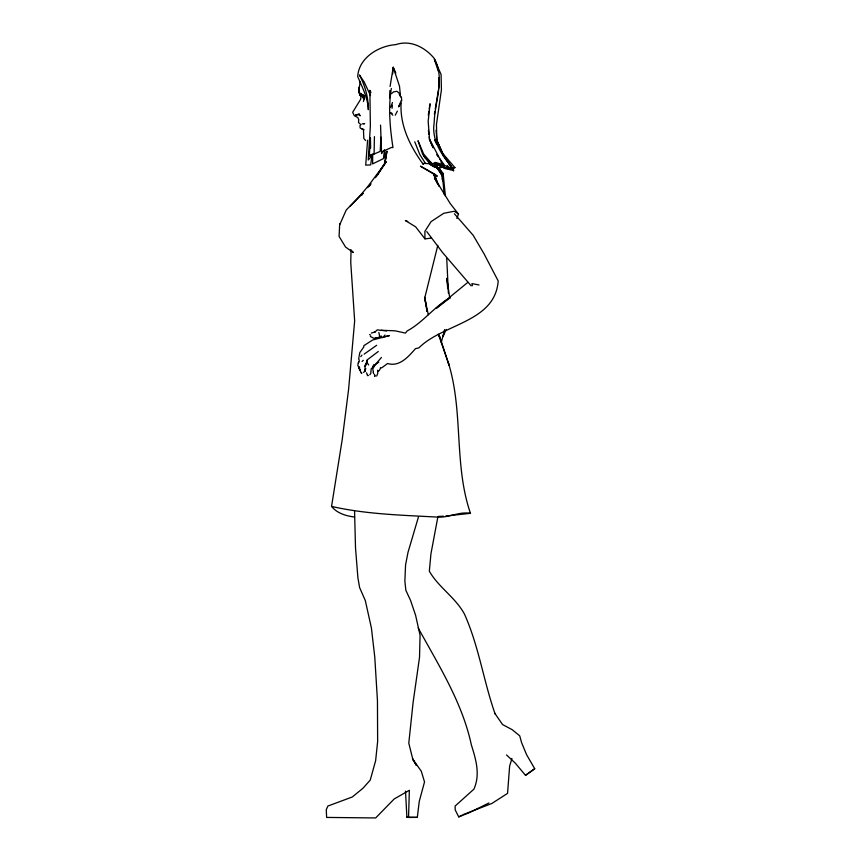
<?xml version="1.0" encoding="UTF-8"?>
<svg xmlns="http://www.w3.org/2000/svg" width="861" height="861" viewBox="0 0 861 861"><rect width="100%" height="100%" fill="white"/><g stroke="black" fill="none" stroke-linecap="round" stroke-linejoin="round"><path stroke-width="1.29" d="M416.509 765.515L412.699 759.101L421.298 771.23L424.527 781.939L419.275 801.279L417.327 817.38L408.544 817.444L409.352 790.269L394.166 798.997L375.654 817.95L326.62 817.423L326.276 809.641L327.923 806.025L352.289 796.985L362.901 788.31L370.219 780.141L375.633 760.672L377.635 741.558L377.452 700.65L374.783 657.201L371.425 628.1L365.312 600.558L359.629 587.622L357.907 577.849L355.507 547.833L354.571 511.305M372.716 153.947L372.63 163.902L383.446 158.607L384.426 149.706M442.123 179.432L442.199 172.953L438.367 167.82M370.65 148.092L370.434 137.889L369.272 156.207L374.094 154.022L374.427 136.619M351.019 251.53L350.75 262.336L354.657 320.873L348.608 389.269L342.258 439.282L331.55 506.419C336.985 513.242 346.079 516.03 354.506 516.998M360.049 123.941L358.51 122.477L358.736 119.593L357.821 117.548L354.312 115.729L352.676 112.264L360.619 99.338L360.931 97.304L358.865 90.814L360.178 81.504M367.593 140.225L365.721 165.14L370.704 164.914L372.07 154.28M389.656 95.905L389.893 90.534M339.654 224.904L346.23 210.019L360.135 195.662L368.185 186.051L386.331 161.717L378.862 172.867M339.697 223.849L339.073 236.441L345.584 247.075L353.365 252.564L350.75 249.647M380.551 125.103L380.971 137.168L380.185 151.418L374.094 154.022M363.428 101.523L364.246 98.186M365.064 371.134L365.624 368.659L365.064 371.134L365.096 365.516L367.26 360.576L366.764 363.622L366.947 362.427L368.659 364.956M442.619 180.982L443.135 173.438L438.367 167.852M442.565 181.014L443.135 173.438L445.385 195.91M358.736 359.252L358.908 357.143M392.691 73.906L393.229 67.255L395.834 73.077M359.059 362.018L359.252 359.984M392.078 108.292L392.39 105.182M386.309 151.644L385.039 162.751L386.976 151.17L384.727 163.181L378.044 174.019M359.166 356.174L359.823 352.601L363.719 347.069L363.923 345.616L372.684 339.987L389.495 335.553L384.458 336.769M358.865 90.814L359.306 86.993L358.811 90.62L359.941 95.119L358.811 90.62M358.198 362.879L357.842 365.398L361.383 373.243M359.597 370.521L359.467 367.636M391.335 88.446C388.128 108.045 390.022 128.085 392.971 147.597L391.561 147.435L382.413 151.547L381.606 153.602L380.971 137.168M428.304 115.137L428.875 111.338M429.262 108.809L430.026 103.751L428.175 121.401L429.564 139.299L443.91 166.571L441.09 162.266M390.065 86.498L393.229 67.255L399.504 86.24L400.494 96.303M438.518 89.684L435.268 108.97M434.385 114.05L434.827 111.51M437.818 517.17L430.941 553.838L429.338 571.187C438.432 587.245 455.458 597.459 464.445 614.054C478.77 645.933 483.57 680.997 495.086 713.898L494.72 713.199L502.555 724.553L512.069 729.622L519.721 735.821L521.615 742.688L526.588 754.699L534.724 768.733L525.501 775.341L515.459 763.33L506.526 754.957M390.7 107.173L392.487 102.513M358.768 368.174L359.102 366.711L359.618 367.303M444.61 329.957L441.316 342.291M444.534 330.118L443.028 336.576L446.192 329.44M389.549 97.95L389.861 96.712M437.818 245.31L424.86 297.475L426.292 306.365M358.434 362.782L358.639 361.986M418.5 516.815L408.006 552.353L405.574 564.881L404.874 581.164L405.843 590.28L410.568 600.429L415.583 615.238L420.06 635.214L419.533 657.212L413.108 702.415L408.792 743.14L412.817 759.348L412.57 758.842L416.455 765.397M511.918 758.53L509.637 766.096L507.56 793.368L491.814 803.496L463.347 814.538M456.9 218.479L458.482 214.045L450.303 203.68L434.418 177.947L439.11 186.18L433.664 174.266L437.818 184.146L434.547 174.062L420.437 166.173L437.334 176.225L434.547 174.062L435.634 179.11M367.152 361.717L365.667 365.764L364.461 366.442M401.366 100.317L398.557 106.904L400.666 103.492M381.111 335.822L380.573 337.049L374.244 338.427L370.37 336.5M373.997 364.494L372.555 367.647L371.231 368.669L370.704 373.696L369.778 374.718M376.677 376.085L377.753 373.308L377.592 370.252M364.655 97.863L364.235 98.66L363.299 95.732M395.231 115.191L397.373 111.112M380.444 368.4L379.066 370.736L377.645 371.382M381.423 357.476L375.418 364.451L372.748 368.971L373.373 371.963M360.781 356.658L361.932 355.152M370.693 183.899L369.121 185.965L370.736 183.974M375.407 177.721L378.549 173.61M361.136 124.253L359.995 125.717L360.146 128.041L364.02 129.828L361.954 128.763L363.439 129.731L363.837 138.503L365.645 140.526M383.317 337.017L384.985 335.004M367.669 187.612L370.79 183.867M350.072 206.317L362.739 193.23M364.547 123.715L362.449 123.855M362.061 361.469L363.32 360.318M363.525 372.426L364.666 371.392M374.761 332.163L377.279 329.881L386.524 330.947M436.14 308.399L467.932 282.257M378.28 351.503L366.829 360.156M391.411 93.655L393.692 91.836L396.996 91.32L399.698 93.655M525.501 775.341L534.724 768.733M364.138 354.129L376.655 345.304M436.172 308.442L450.411 297.529C434.331 306.441 423.074 322.498 407.102 330.968L405.466 333.099L395.124 330.818L381.175 330.269M372.802 366.409L378.786 362.147M361.868 373.147L361.286 372.598M418.177 627.917C438.701 665.327 462.357 702.694 471.344 744.851C475.875 759.284 480.492 774.437 473.916 789.15L455.125 806.047L455.211 809.943L458.719 816.885L462.196 815.13M488.93 802.979L468.987 812.806L458.719 816.885M371.349 333.078L375.45 331.786M452.068 168.799L454.92 167.594L443.028 153.828L436.936 140.687L436.064 130.248M368.153 375.568L367.389 374.912M443.426 167.002L437.291 168.444L435.149 163.784M369.606 334.531L370.671 335.22M374.783 338.362L379.421 337.308M448.409 363.041L449.098 365.236C463.315 413.571 453.93 465.338 470.472 513.328L445.912 516.008M370.499 95.603L364.192 81.989L359.424 74.982C365.118 85.648 368.422 97.573 368.336 109.713C367.916 97.799 362.18 87.219 357.713 76.607C358.693 57.935 378.549 45.816 395.748 44.643C410.385 39.606 424.925 47.226 434.267 58.44C445.363 78.868 434.719 101.297 434.181 122.736C431.221 140.838 442.565 155.819 453.166 169.133L450.023 169.606L447.957 166.248M452.165 169.305L449.582 169.617L447.688 166.216M407.727 221.46L405.359 220.534L415.659 226.852L424.968 238.863L431.286 238.11M452.778 167.82L454.92 167.594M438.195 516.449L443.329 516.191M443.533 164.763L435.332 162.406L432.2 164.085L423.677 154.065L418.015 140.73L422.708 154.399L429.65 163.676L422.826 163.429L423.268 164.354C410.116 146.284 399.665 125.48 401.118 102.599M363.46 123.64L364.601 123.607M437.13 167.615L439.013 167.594M405.499 791.119L406.898 817.24L417.327 817.38M380.358 367.776L381.778 367.83L387.558 363.503C399.482 367.195 408.469 356.648 415.497 348.63L418.876 347.887C443.092 323.532 495.14 322.348 498.196 280.955L484.108 253.92L473.163 235.279L454.393 213.776M470.472 513.328C459.128 511.337 448.796 517.913 437.366 517.084C402.012 515.158 366.183 514.297 331.55 506.419M406.898 817.24L408.544 817.444M432.426 163.45L440.95 164.742L439.659 165.872L435.106 163.407M479.017 284.969L471.914 283.613L472.42 285.712M382.553 337.577L380.196 336.823L379.324 335.629M392.153 113.415L390.367 112.694L392.82 115.245M453.166 169.133L444.663 165.452L439.874 158.951M431.243 164.925L439.314 168.81L432.588 165.086M431.716 164.871L439.777 168.648L434.267 165.947M447.117 168.691L435.44 163.213L445.374 168.691L447.419 168.476L445.697 168.455L441.499 165.592M434.514 166.281L439.239 168.541L434.816 165.861M433.955 163.838L437.173 165.398M430.457 164.828L434.697 167.066L429.155 163.45M364.042 95.636L361.975 94.355L364.558 96.206M439.067 164.225L448.387 169.413M440.95 165.624L443.264 166.937M440.854 165.613L445.072 168.272L448.215 168.347L442.317 167.282L435.849 162.794M458.482 214.045L454.296 211.246L443.781 213.28L431.07 221.632L424.871 231.405L424.968 238.863M425.011 157.897L431.361 162.654M423.644 156.228L428.574 160.092L429.822 163.902M471.171 285.863L442.576 252.564L426.798 231.62M438.314 168.024L442.199 172.953L444.168 194.306M436.688 154.625L438.281 156.788M447.246 165.872L449.517 169.1L453.564 170.736L453.456 169.154L442.64 153.882L436.818 140.268L436.462 124.404L441.424 89.835L441.08 74.444L434.364 59.28L438.26 71.108M360.372 370.069L359.328 368.637M434.45 163.838L442.543 176.204L434.697 163.708M438.4 334.735L439.788 336.888L449.098 365.236L438.507 334.574M364.44 99.456L364.095 97.002M425.409 163.321L419.802 154.496L414.754 141.785M442.21 152.817L453.564 170.736L442.64 153.882L436.818 140.268M438.163 334.186L439.788 336.888M359.694 94.14L360.555 95.614L359.263 91.729L359.694 94.14L359.306 92.375M399.192 94.172L400.828 97.089M366.506 372.856L367.712 375.697M370.973 92.622L369.875 90.297L370.37 126.007L368.239 159.995L370.833 157.025L370.779 154.474M429.165 136.802L429.467 139.353L433.212 147.629M429.467 139.353L432.965 147.705M373.147 372.35L373.706 373.76M374.567 374.589L375.105 375.956M436.645 144.422L434.891 139.6L435.494 142.033M374.793 376.44L374.535 375.288M378.851 332.529L379.357 334.811M428.304 314.717L424.581 297.282L427.002 311.381M426.701 308.905L427.11 311.445M449.722 297.766L446.805 278.286L447.709 288.424M428.412 130.409L428.864 134.241M401.409 97.056L401.732 100.802M448.409 293.3L446.73 258.397M438.68 77.662L438.733 88.392M384.716 150.783L384.759 158.015M362.933 193.424L361.319 195.479L362.933 193.402M359.123 114.05L355.561 115.019L358.553 114.696L360.21 115.794L359.123 114.05M362.922 97.142L362.287 96.271L363.374 98.186L362.922 97.142M362.223 95.991L361.297 93.989L362.223 95.991"/></g></svg>
